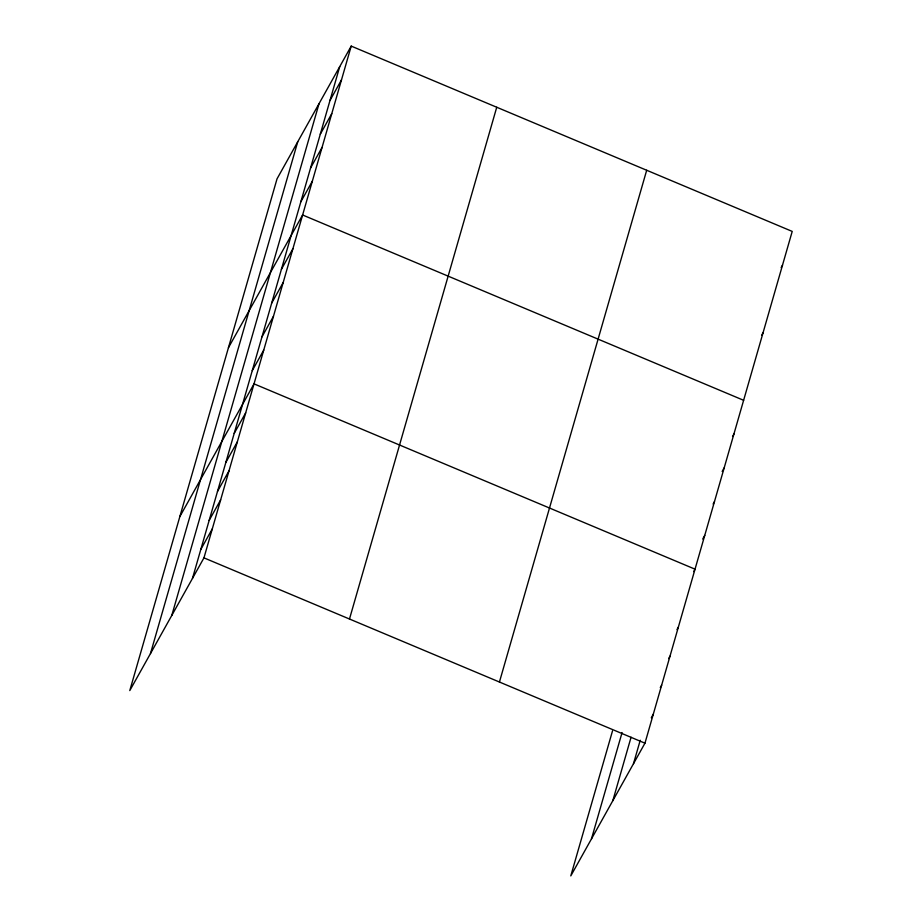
<?xml version="1.0" encoding="UTF-8"?>
<svg xmlns="http://www.w3.org/2000/svg" width="922" height="922" viewBox="0 0 922 922"><rect width="100%" height="100%" fill="white"/><g stroke="black" fill="none" stroke-linecap="round" stroke-linejoin="round"><path stroke-width="1.38" d="M150.47 653.571L297.725 141.804M171.78 615.435L319.035 103.667M192.468 578.417L339.722 66.649M351.213 46.1L277.038 178.822L129.783 690.59L203.958 557.868L351.213 46.1L792.217 231.41L644.962 743.178L570.787 875.9L612.508 730.904M349.484 619.019L496.739 107.252M499.436 682.026L646.691 170.259M591.475 838.882L622.073 732.552M612.796 800.745L631.074 737.22M633.483 763.727L640.237 740.251M330.007 100.429L341.486 79.88M320.291 134.197L331.77 113.648M310.564 167.977L322.055 147.428M300.849 201.757L312.339 181.208M228.437 347.709L302.612 214.987L743.628 400.298M281.406 269.305L292.896 248.756M271.69 303.084L283.181 282.535M261.975 336.864L273.454 316.315M252.259 370.632L263.738 350.083M179.848 516.585L254.023 383.863L695.038 569.174L693.678 571.594M234.188 433.409L245.678 412.86M225.844 462.418L237.334 441.868M217.5 491.414L228.99 470.865M209.156 520.411L220.646 499.862M200.812 549.42L212.302 528.871M781.153 267.611L782.501 265.19M761.71 335.159L763.07 332.738M732.552 436.486L733.912 434.078M722.168 471.476L724.185 467.846M713.121 504.046L714.469 501.626M702.725 539.024L704.754 535.405M676.99 629.599L678.338 627.179M668.646 658.596L669.994 656.176M660.302 687.593L661.65 685.184M651.289 717.8L653.306 714.181M203.958 557.868L644.962 743.178"/></g></svg>
